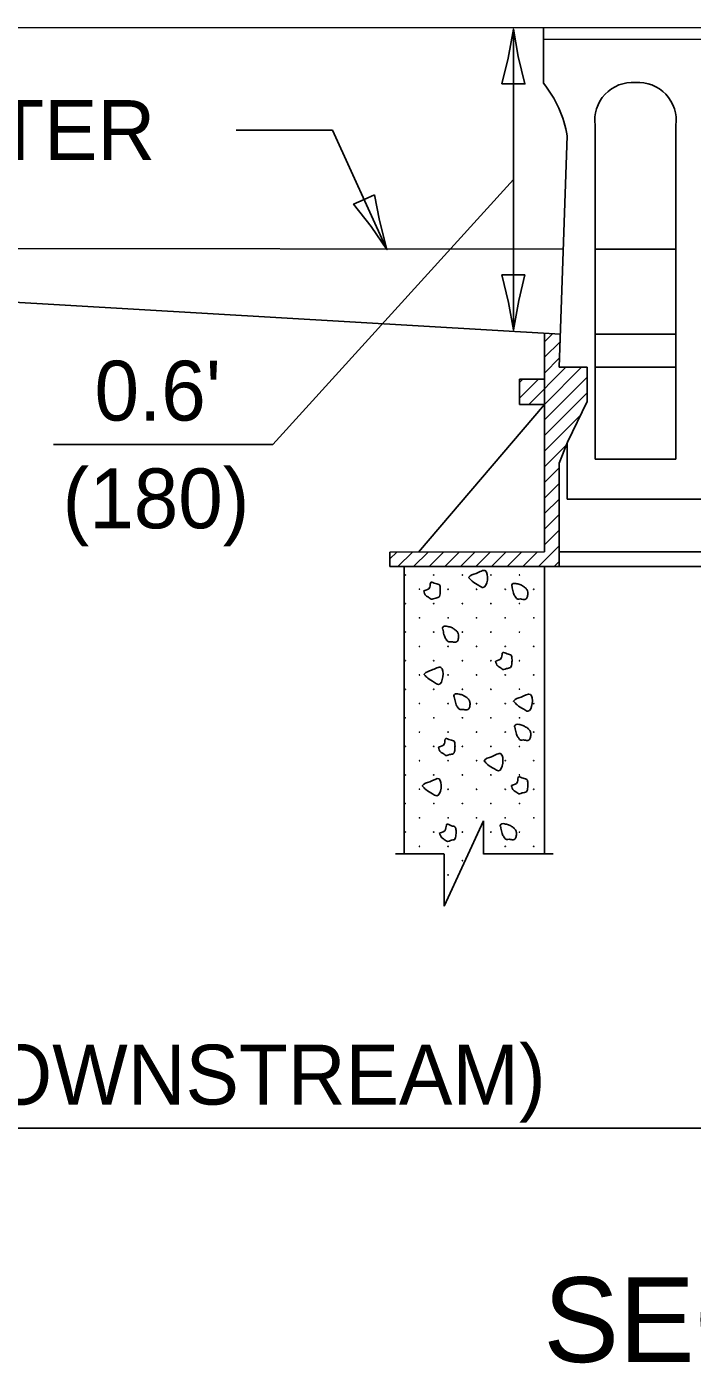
# Model space of a CAD drawing. Extents: x 2261449 to 2262079, y -3123681 to -3123281.
# Drawn here: x 2261914 to 2261947.9, y -3123463.2 to -3123395.1 of the extents above; entities that cross this region are included whole.
import ezdxf

# ---------------------------------------------------------------- set-up
doc = ezdxf.new("R2010")
doc.units = 0
for name, color, linetype in [('RD_Pr_Roadway_Dimensions', 7, 'Continuous'), ('RD_Pr_Roadway_Items', 7, 'Continuous'), ('RD_Pr_Roadway_Notes', 7, 'Continuous')]:
    doc.layers.add(name, color=color, linetype=linetype)

msp = doc.modelspace()

# ---------------------------------------------------------------- linework, layer by layer
at = {"layer": 'RD_Pr_Roadway_Dimensions'}
for p, q in [((2261938.805, -3123395.264), (2261938.805, -3123410.586)), ((2261938.804, -3123402.926), (2261926.548, -3123416.427)), ((2261926.548, -3123416.427), (2261915.379, -3123416.427)), ((2261865.92, -3123451.238), (2261956.356, -3123451.238))]:
    msp.add_line(p, q, dxfattribs=at)
for points in [[(2261938.219, -3123398.062), (2261938.805, -3123398.063), (2261939.39, -3123398.063), (2261939.047, -3123396.663), (2261938.805, -3123395.264), (2261938.533, -3123396.756)], [(2261939.39, -3123407.788), (2261938.805, -3123407.786), (2261938.219, -3123407.786), (2261938.562, -3123409.187), (2261938.805, -3123410.586), (2261939.076, -3123409.093)]]:
    msp.add_lwpolyline(points, close=True, dxfattribs=at)
at = {"layer": 'RD_Pr_Roadway_Items'}
for p, q in [((2261851.541, -3123395.148), (2262061.25, -3123395.285)), ((2261940.335, -3123395.206), (2261940.335, -3123398.029)), ((2261940.335, -3123395.793), (2261972.453, -3123395.768)), ((2261942.963, -3123417.175), (2261942.963, -3123400.167)), ((2261947.078, -3123417.175), (2261947.078, -3123400.167)), ((2261941.138, -3123412.487), (2261941.548, -3123400.707)), ((2261865.874, -3123406.417), (2261941.343, -3123406.468)), ((2261865.874, -3123406.417), (2261941.196, -3123410.802)), ((2261942.963, -3123406.468), (2261947.078, -3123406.468)), ((2261940.389, -3123410.755), (2261940.389, -3123413.092)), ((2261940.389, -3123410.759), (2261940.389, -3123410.759)), ((2261940.389, -3123410.759), (2261940.389, -3123410.759)), ((2261940.389, -3123410.759), (2261940.389, -3123410.759)), ((2261940.389, -3123410.759), (2261940.389, -3123410.759)), ((2261940.389, -3123410.759), (2261940.389, -3123410.759)), ((2261940.389, -3123410.759), (2261940.389, -3123410.759)), ((2261940.389, -3123411.191), (2261940.801, -3123410.779)), ((2261940.389, -3123411.983), (2261941.183, -3123411.193)), ((2261942.992, -3123410.806), (2261947.078, -3123410.806)), ((2261940.389, -3123412.783), (2261941.154, -3123412.014)), ((2261942.56, -3123412.487), (2261941.138, -3123412.487)), ((2261942.56, -3123414.237), (2261942.56, -3123412.487)), ((2261942.963, -3123412.487), (2261947.085, -3123412.484)), ((2261940.389, -3123413.092), (2261939.111, -3123413.092)), ((2261939.111, -3123413.092), (2261939.111, -3123414.381)), ((2261940.389, -3123413.092), (2261940.389, -3123414.381)), ((2261940.389, -3123413.092), (2261940.389, -3123414.381)), ((2261940.389, -3123414.381), (2261933.966, -3123421.898)), ((2261939.111, -3123414.381), (2261940.389, -3123414.381)), ((2261940.389, -3123414.381), (2261940.389, -3123421.895)), ((2261941.566, -3123416.3), (2261942.56, -3123414.237)), ((2261941.138, -3123417.38), (2261941.566, -3123416.3)), ((2261941.541, -3123416.365), (2261941.537, -3123419.198)), ((2261942.963, -3123417.175), (2261947.078, -3123417.175)), ((2261941.138, -3123417.38), (2261941.138, -3123417.38)), ((2261941.138, -3123422.64), (2261941.138, -3123417.38)), ((2261941.138, -3123417.38), (2261941.138, -3123417.38)), ((2261941.537, -3123419.198), (2261967.801, -3123419.198)), ((2261940.389, -3123421.895), (2261932.511, -3123421.898)), ((2261932.511, -3123422.251), (2261932.864, -3123421.898)), ((2261932.511, -3123421.898), (2261932.511, -3123422.64)), ((2261932.918, -3123422.64), (2261933.66, -3123421.898)), ((2261933.714, -3123422.64), (2261934.456, -3123421.898)), ((2261934.51, -3123422.64), (2261935.252, -3123421.897)), ((2261935.305, -3123422.64), (2261936.048, -3123421.897)), ((2261936.104, -3123422.64), (2261936.848, -3123421.897)), ((2261936.897, -3123422.64), (2261937.641, -3123421.896)), ((2261937.696, -3123422.64), (2261938.44, -3123421.896)), ((2261938.488, -3123422.64), (2261939.236, -3123421.895)), ((2261955.51, -3123421.891), (2261941.145, -3123421.895)), ((2261932.511, -3123422.64), (2261941.138, -3123422.64)), ((2261933.249, -3123422.64), (2261933.249, -3123437.275)), ((2261940.389, -3123422.64), (2261940.389, -3123437.275)), ((2261941.138, -3123422.64), (2261971.495, -3123422.633)), ((2261935.273, -3123439.929), (2261937.278, -3123435.59)), ((2261937.278, -3123435.59), (2261937.278, -3123437.29)), ((2261932.799, -3123437.275), (2261935.273, -3123437.275)), ((2261935.273, -3123437.29), (2261935.273, -3123439.929)), ((2261937.278, -3123437.275), (2261940.839, -3123437.275))]:
    msp.add_line(p, q, dxfattribs=at)
for points in [[(2261939.586, -3123414.381), (2261941.48, -3123412.487)], [(2261940.382, -3123414.381), (2261942.275, -3123412.487)], [(2261939.111, -3123414.061), (2261940.076, -3123413.092)], [(2261939.111, -3123413.265), (2261939.284, -3123413.092)], [(2261940.389, -3123415.166), (2261942.553, -3123413.006), (2261942.56, -3123412.999)], [(2261940.389, -3123415.965), (2261942.542, -3123413.816), (2261942.56, -3123413.794)], [(2261940.389, -3123416.761), (2261942.232, -3123414.918)], [(2261940.389, -3123417.557), (2261941.512, -3123416.433)], [(2261940.389, -3123418.356), (2261941.134, -3123417.607)], [(2261940.389, -3123419.148), (2261941.134, -3123418.403)], [(2261940.392, -3123419.944), (2261941.134, -3123419.198)], [(2261940.392, -3123420.739), (2261941.134, -3123419.994)], [(2261940.392, -3123421.535), (2261941.138, -3123420.79)], [(2261939.287, -3123422.64), (2261940.032, -3123421.895)], [(2261940.083, -3123422.64), (2261941.138, -3123421.585)], [(2261940.878, -3123422.64), (2261941.138, -3123422.381)]]:
    msp.add_lwpolyline(points, dxfattribs=at)
for centre in [(2261933.297, -3123423.067), (2261933.297, -3123423.067), (2261934.751, -3123423.067), (2261934.751, -3123423.067), (2261936.206, -3123423.067), (2261936.206, -3123423.067), (2261937.661, -3123423.067), (2261937.661, -3123423.067), (2261939.115, -3123423.067), (2261939.115, -3123423.067), (2261934.024, -3123423.795), (2261934.024, -3123423.795), (2261935.479, -3123423.795), (2261935.479, -3123423.795), (2261936.933, -3123423.795), (2261936.933, -3123423.795), (2261938.388, -3123423.795), (2261938.388, -3123423.795), (2261939.843, -3123423.795), (2261939.843, -3123423.795), (2261933.297, -3123424.522), (2261933.297, -3123424.522), (2261934.751, -3123424.522), (2261934.751, -3123424.522), (2261936.206, -3123424.522), (2261936.206, -3123424.522), (2261937.661, -3123424.522), (2261937.661, -3123424.522), (2261939.115, -3123424.522), (2261939.115, -3123424.522), (2261934.024, -3123425.25), (2261934.024, -3123425.25), (2261935.479, -3123425.25), (2261935.479, -3123425.25), (2261936.933, -3123425.25), (2261936.933, -3123425.25), (2261938.388, -3123425.25), (2261938.388, -3123425.25), (2261939.843, -3123425.25), (2261939.843, -3123425.25), (2261933.297, -3123425.977), (2261933.297, -3123425.977), (2261934.751, -3123425.977), (2261934.751, -3123425.977), (2261936.206, -3123425.977), (2261936.206, -3123425.977), (2261937.661, -3123425.977), (2261937.661, -3123425.977), (2261939.115, -3123425.977), (2261939.115, -3123425.977), (2261934.024, -3123426.704), (2261934.024, -3123426.704), (2261935.479, -3123426.704), (2261935.479, -3123426.704), (2261936.933, -3123426.704), (2261936.933, -3123426.704), (2261938.388, -3123426.704), (2261938.388, -3123426.704), (2261939.843, -3123426.704), (2261939.843, -3123426.704), (2261933.297, -3123427.432), (2261933.297, -3123427.432), (2261934.751, -3123427.432), (2261934.751, -3123427.432), (2261936.206, -3123427.432), (2261936.206, -3123427.432), (2261937.661, -3123427.432), (2261937.661, -3123427.432), (2261939.115, -3123427.432), (2261939.115, -3123427.432), (2261934.024, -3123428.159), (2261934.024, -3123428.159), (2261935.479, -3123428.159), (2261935.479, -3123428.159), (2261936.933, -3123428.159), (2261936.933, -3123428.159), (2261938.388, -3123428.159), (2261938.388, -3123428.159), (2261939.843, -3123428.159), (2261939.843, -3123428.159), (2261933.297, -3123428.886), (2261933.297, -3123428.886), (2261934.751, -3123428.886), (2261934.751, -3123428.886), (2261936.206, -3123428.886), (2261936.206, -3123428.886), (2261937.661, -3123428.886), (2261937.661, -3123428.886), (2261939.115, -3123428.886), (2261939.115, -3123428.886), (2261934.024, -3123429.614), (2261934.024, -3123429.614), (2261935.479, -3123429.614), (2261935.479, -3123429.614), (2261936.933, -3123429.614), (2261936.933, -3123429.614), (2261938.388, -3123429.614), (2261938.388, -3123429.614), (2261939.843, -3123429.614), (2261939.843, -3123429.614), (2261933.297, -3123430.341), (2261933.297, -3123430.341), (2261934.751, -3123430.341), (2261934.751, -3123430.341), (2261936.206, -3123430.341), (2261936.206, -3123430.341), (2261937.661, -3123430.341), (2261937.661, -3123430.341), (2261939.115, -3123430.341), (2261939.115, -3123430.341), (2261934.024, -3123431.069), (2261934.024, -3123431.069), (2261935.479, -3123431.069), (2261935.479, -3123431.069), (2261936.933, -3123431.069), (2261936.933, -3123431.069), (2261938.388, -3123431.069), (2261938.388, -3123431.069), (2261939.843, -3123431.069), (2261939.843, -3123431.069), (2261933.297, -3123431.796), (2261933.297, -3123431.796), (2261934.751, -3123431.796), (2261934.751, -3123431.796), (2261936.206, -3123431.796), (2261936.206, -3123431.796), (2261937.661, -3123431.796), (2261937.661, -3123431.796), (2261939.115, -3123431.796), (2261939.115, -3123431.796), (2261934.024, -3123432.523), (2261934.024, -3123432.523), (2261935.479, -3123432.523), (2261935.479, -3123432.523), (2261936.933, -3123432.523), (2261936.933, -3123432.523), (2261938.388, -3123432.523), (2261938.388, -3123432.523), (2261939.843, -3123432.523), (2261939.843, -3123432.523), (2261933.297, -3123433.251), (2261933.297, -3123433.251), (2261934.751, -3123433.251), (2261934.751, -3123433.251), (2261936.206, -3123433.251), (2261936.206, -3123433.251), (2261937.661, -3123433.251), (2261937.661, -3123433.251), (2261939.115, -3123433.251), (2261939.115, -3123433.251), (2261934.024, -3123433.978), (2261934.024, -3123433.978), (2261935.479, -3123433.978), (2261935.479, -3123433.978), (2261936.933, -3123433.978), (2261936.933, -3123433.978), (2261938.388, -3123433.978), (2261938.388, -3123433.978), (2261939.843, -3123433.978), (2261939.843, -3123433.978), (2261933.297, -3123434.705), (2261933.297, -3123434.705), (2261934.751, -3123434.705), (2261934.751, -3123434.705), (2261936.206, -3123434.705), (2261936.206, -3123434.705), (2261937.661, -3123434.705), (2261937.661, -3123434.705), (2261939.115, -3123434.705), (2261939.115, -3123434.705), (2261934.024, -3123435.433), (2261934.024, -3123435.433), (2261935.479, -3123435.433), (2261935.479, -3123435.433), (2261936.933, -3123435.433), (2261936.933, -3123435.433), (2261938.388, -3123435.433), (2261938.388, -3123435.433), (2261939.843, -3123435.433), (2261939.843, -3123435.433), (2261933.297, -3123436.16), (2261933.297, -3123436.16), (2261934.751, -3123436.16), (2261934.751, -3123436.16), (2261936.206, -3123436.16), (2261936.206, -3123436.16), (2261937.661, -3123436.16), (2261937.661, -3123436.16), (2261939.115, -3123436.16), (2261939.115, -3123436.16), (2261934.024, -3123436.887), (2261934.024, -3123436.887), (2261935.479, -3123436.887), (2261935.479, -3123436.887), (2261938.388, -3123436.887), (2261938.388, -3123436.887), (2261939.843, -3123436.887), (2261939.843, -3123436.887), (2261936.206, -3123437.615), (2261936.206, -3123437.615), (2261935.479, -3123438.342), (2261935.479, -3123438.342)]:
    msp.add_circle(centre, 0.0103, dxfattribs=at)
for centre, radius, start, end in [((2261935.898, -3123401.652), 5.73, 9.49507, 39.23967), ((2261944.867, -3123399.909), 1.921, 85.40082, 187.76627), ((2261945.175, -3123399.909), 1.921, 352.23372, 94.59918)]:
    msp.add_arc(centre, radius, start, end, dxfattribs=at)
for points in [[(2261936.537, -3123423.209), (2261936.709, -3123423.389), (2261937.048, -3123423.609), (2261937.257, -3123423.709), (2261937.386, -3123422.849), (2261936.907, -3123422.989), (2261936.544, -3123423.18), (2261936.526, -3123423.216)], [(2261936.537, -3123423.209), (2261936.709, -3123423.389), (2261937.048, -3123423.609), (2261937.257, -3123423.709), (2261937.386, -3123422.849), (2261936.907, -3123422.989), (2261936.544, -3123423.18), (2261936.526, -3123423.216)], [(2261934.24, -3123423.871), (2261934.358, -3123424.123), (2261934.477, -3123424.199), (2261934.661, -3123424.303), (2261934.794, -3123424.257), (2261935.003, -3123424.199), (2261935.075, -3123423.969), (2261935.082, -3123423.749), (2261935.039, -3123423.573), (2261934.844, -3123423.504), (2261934.61, -3123423.436), (2261934.546, -3123423.695), (2261934.25, -3123423.871)], [(2261934.24, -3123423.871), (2261934.358, -3123424.123), (2261934.477, -3123424.199), (2261934.661, -3123424.303), (2261934.794, -3123424.257), (2261935.003, -3123424.199), (2261935.075, -3123423.969), (2261935.082, -3123423.749), (2261935.039, -3123423.573), (2261934.844, -3123423.504), (2261934.61, -3123423.436), (2261934.546, -3123423.695), (2261934.25, -3123423.871)], [(2261938.736, -3123423.652), (2261938.79, -3123423.925), (2261938.833, -3123424.051), (2261938.923, -3123424.206), (2261939.028, -3123424.296), (2261939.172, -3123424.289), (2261939.381, -3123424.318), (2261939.474, -3123424.264), (2261939.528, -3123424.116), (2261939.536, -3123423.943), (2261939.485, -3123423.807), (2261939.37, -3123423.691), (2261939.222, -3123423.594), (2261939.039, -3123423.526), (2261938.923, -3123423.504), (2261938.797, -3123423.504), (2261938.722, -3123423.58), (2261938.725, -3123423.641)], [(2261938.736, -3123423.652), (2261938.79, -3123423.925), (2261938.833, -3123424.051), (2261938.923, -3123424.206), (2261939.028, -3123424.296), (2261939.172, -3123424.289), (2261939.381, -3123424.318), (2261939.474, -3123424.264), (2261939.528, -3123424.116), (2261939.536, -3123423.943), (2261939.485, -3123423.807), (2261939.37, -3123423.691), (2261939.222, -3123423.594), (2261939.039, -3123423.526), (2261938.923, -3123423.504), (2261938.797, -3123423.504), (2261938.722, -3123423.58), (2261938.725, -3123423.641)], [(2261935.215, -3123425.826), (2261935.269, -3123426.1), (2261935.312, -3123426.222), (2261935.402, -3123426.381), (2261935.507, -3123426.471), (2261935.651, -3123426.464), (2261935.86, -3123426.492), (2261935.953, -3123426.435), (2261936.007, -3123426.287), (2261936.014, -3123426.118), (2261935.964, -3123425.981), (2261935.845, -3123425.866), (2261935.698, -3123425.765), (2261935.518, -3123425.7), (2261935.402, -3123425.679), (2261935.276, -3123425.679), (2261935.197, -3123425.754), (2261935.204, -3123425.816)], [(2261935.215, -3123425.826), (2261935.269, -3123426.1), (2261935.312, -3123426.222), (2261935.402, -3123426.381), (2261935.507, -3123426.471), (2261935.651, -3123426.464), (2261935.86, -3123426.492), (2261935.953, -3123426.435), (2261936.007, -3123426.287), (2261936.014, -3123426.118), (2261935.964, -3123425.981), (2261935.845, -3123425.866), (2261935.698, -3123425.765), (2261935.518, -3123425.7), (2261935.402, -3123425.679), (2261935.276, -3123425.679), (2261935.197, -3123425.754), (2261935.204, -3123425.816)], [(2261937.89, -3123427.45), (2261938.013, -3123427.702), (2261938.128, -3123427.778), (2261938.315, -3123427.882), (2261938.448, -3123427.835), (2261938.657, -3123427.778), (2261938.729, -3123427.547), (2261938.733, -3123427.328), (2261938.689, -3123427.151), (2261938.495, -3123427.083), (2261938.265, -3123427.015), (2261938.2, -3123427.274), (2261937.905, -3123427.45)], [(2261937.89, -3123427.45), (2261938.013, -3123427.702), (2261938.128, -3123427.778), (2261938.315, -3123427.882), (2261938.448, -3123427.835), (2261938.657, -3123427.778), (2261938.729, -3123427.547), (2261938.733, -3123427.328), (2261938.689, -3123427.151), (2261938.495, -3123427.083), (2261938.265, -3123427.015), (2261938.2, -3123427.274), (2261937.905, -3123427.45)], [(2261934.268, -3123428.138), (2261934.441, -3123428.318), (2261934.78, -3123428.537), (2261934.992, -3123428.638), (2261935.118, -3123427.778), (2261934.639, -3123427.918), (2261934.276, -3123428.109), (2261934.261, -3123428.141)], [(2261934.268, -3123428.138), (2261934.441, -3123428.318), (2261934.78, -3123428.537), (2261934.992, -3123428.638), (2261935.118, -3123427.778), (2261934.639, -3123427.918), (2261934.276, -3123428.109), (2261934.261, -3123428.141)], [(2261935.795, -3123429.272), (2261935.849, -3123429.546), (2261935.892, -3123429.672), (2261935.982, -3123429.826), (2261936.086, -3123429.916), (2261936.23, -3123429.913), (2261936.439, -3123429.938), (2261936.533, -3123429.884), (2261936.587, -3123429.736), (2261936.594, -3123429.567), (2261936.544, -3123429.427), (2261936.428, -3123429.311), (2261936.277, -3123429.214), (2261936.097, -3123429.146), (2261935.982, -3123429.124), (2261935.856, -3123429.124), (2261935.78, -3123429.2), (2261935.784, -3123429.265)], [(2261935.795, -3123429.272), (2261935.849, -3123429.546), (2261935.892, -3123429.672), (2261935.982, -3123429.826), (2261936.086, -3123429.916), (2261936.23, -3123429.913), (2261936.439, -3123429.938), (2261936.533, -3123429.884), (2261936.587, -3123429.736), (2261936.594, -3123429.567), (2261936.544, -3123429.427), (2261936.428, -3123429.311), (2261936.277, -3123429.214), (2261936.097, -3123429.146), (2261935.982, -3123429.124), (2261935.856, -3123429.124), (2261935.78, -3123429.2), (2261935.784, -3123429.265)], [(2261938.823, -3123429.502), (2261938.995, -3123429.686), (2261939.334, -3123429.906), (2261939.543, -3123430.003), (2261939.669, -3123429.146), (2261939.194, -3123429.286), (2261938.826, -3123429.477), (2261938.812, -3123429.51)], [(2261938.823, -3123429.502), (2261938.995, -3123429.686), (2261939.334, -3123429.906), (2261939.543, -3123430.003), (2261939.669, -3123429.146), (2261939.194, -3123429.286), (2261938.826, -3123429.477), (2261938.812, -3123429.51)], [(2261938.887, -3123430.827), (2261938.941, -3123431.101), (2261938.985, -3123431.227), (2261939.075, -3123431.382), (2261939.179, -3123431.472), (2261939.323, -3123431.468), (2261939.532, -3123431.493), (2261939.626, -3123431.439), (2261939.68, -3123431.292), (2261939.687, -3123431.122), (2261939.636, -3123430.982), (2261939.518, -3123430.867), (2261939.37, -3123430.77), (2261939.19, -3123430.701), (2261939.075, -3123430.68), (2261938.949, -3123430.68), (2261938.869, -3123430.755), (2261938.877, -3123430.82)], [(2261938.887, -3123430.827), (2261938.941, -3123431.101), (2261938.985, -3123431.227), (2261939.075, -3123431.382), (2261939.179, -3123431.472), (2261939.323, -3123431.468), (2261939.532, -3123431.493), (2261939.626, -3123431.439), (2261939.68, -3123431.292), (2261939.687, -3123431.122), (2261939.636, -3123430.982), (2261939.518, -3123430.867), (2261939.37, -3123430.77), (2261939.19, -3123430.701), (2261939.075, -3123430.68), (2261938.949, -3123430.68), (2261938.869, -3123430.755), (2261938.877, -3123430.82)], [(2261934.988, -3123431.832), (2261935.107, -3123432.087), (2261935.226, -3123432.163), (2261935.41, -3123432.267), (2261935.543, -3123432.217), (2261935.752, -3123432.163), (2261935.824, -3123431.932), (2261935.831, -3123431.713), (2261935.788, -3123431.536), (2261935.593, -3123431.468), (2261935.359, -3123431.396), (2261935.294, -3123431.655), (2261934.999, -3123431.832)], [(2261934.988, -3123431.832), (2261935.107, -3123432.087), (2261935.226, -3123432.163), (2261935.41, -3123432.267), (2261935.543, -3123432.217), (2261935.752, -3123432.163), (2261935.824, -3123431.932), (2261935.831, -3123431.713), (2261935.788, -3123431.536), (2261935.593, -3123431.468), (2261935.359, -3123431.396), (2261935.294, -3123431.655), (2261934.999, -3123431.832)], [(2261937.321, -3123432.541), (2261937.494, -3123432.721), (2261937.836, -3123432.941), (2261938.045, -3123433.038), (2261938.171, -3123432.181), (2261937.692, -3123432.321), (2261937.329, -3123432.512), (2261937.314, -3123432.545)], [(2261937.321, -3123432.541), (2261937.494, -3123432.721), (2261937.836, -3123432.941), (2261938.045, -3123433.038), (2261938.171, -3123432.181), (2261937.692, -3123432.321), (2261937.329, -3123432.512), (2261937.314, -3123432.545)], [(2261934.175, -3123433.815), (2261934.348, -3123433.995), (2261934.686, -3123434.215), (2261934.898, -3123434.312), (2261935.024, -3123433.455), (2261934.546, -3123433.596), (2261934.182, -3123433.787), (2261934.168, -3123433.819)], [(2261934.175, -3123433.815), (2261934.348, -3123433.995), (2261934.686, -3123434.215), (2261934.898, -3123434.312), (2261935.024, -3123433.455), (2261934.546, -3123433.596), (2261934.182, -3123433.787), (2261934.168, -3123433.819)], [(2261938.697, -3123433.783), (2261938.819, -3123434.035), (2261938.934, -3123434.111), (2261939.122, -3123434.219), (2261939.251, -3123434.168), (2261939.464, -3123434.111), (2261939.532, -3123433.88), (2261939.539, -3123433.661), (2261939.496, -3123433.484), (2261939.302, -3123433.419), (2261939.071, -3123433.347), (2261939.006, -3123433.607), (2261938.711, -3123433.783)], [(2261938.697, -3123433.783), (2261938.819, -3123434.035), (2261938.934, -3123434.111), (2261939.122, -3123434.219), (2261939.251, -3123434.168), (2261939.464, -3123434.111), (2261939.532, -3123433.88), (2261939.539, -3123433.661), (2261939.496, -3123433.484), (2261939.302, -3123433.419), (2261939.071, -3123433.347), (2261939.006, -3123433.607), (2261938.711, -3123433.783)], [(2261935.042, -3123436.199), (2261935.165, -3123436.451), (2261935.28, -3123436.53), (2261935.467, -3123436.634), (2261935.6, -3123436.584), (2261935.809, -3123436.53), (2261935.881, -3123436.296), (2261935.885, -3123436.076), (2261935.842, -3123435.904), (2261935.647, -3123435.835), (2261935.417, -3123435.763), (2261935.352, -3123436.022), (2261935.057, -3123436.199)], [(2261935.042, -3123436.199), (2261935.165, -3123436.451), (2261935.28, -3123436.53), (2261935.467, -3123436.634), (2261935.6, -3123436.584), (2261935.809, -3123436.53), (2261935.881, -3123436.296), (2261935.885, -3123436.076), (2261935.842, -3123435.904), (2261935.647, -3123435.835), (2261935.417, -3123435.763), (2261935.352, -3123436.022), (2261935.057, -3123436.199)], [(2261938.157, -3123435.886), (2261938.211, -3123436.163), (2261938.254, -3123436.285), (2261938.344, -3123436.444), (2261938.448, -3123436.53), (2261938.589, -3123436.526), (2261938.801, -3123436.552), (2261938.891, -3123436.498), (2261938.949, -3123436.35), (2261938.956, -3123436.181), (2261938.905, -3123436.04), (2261938.787, -3123435.925), (2261938.639, -3123435.828), (2261938.459, -3123435.76), (2261938.344, -3123435.738), (2261938.218, -3123435.738), (2261938.139, -3123435.817), (2261938.146, -3123435.878)], [(2261938.157, -3123435.886), (2261938.211, -3123436.163), (2261938.254, -3123436.285), (2261938.344, -3123436.444), (2261938.448, -3123436.53), (2261938.589, -3123436.526), (2261938.801, -3123436.552), (2261938.891, -3123436.498), (2261938.949, -3123436.35), (2261938.956, -3123436.181), (2261938.905, -3123436.04), (2261938.787, -3123435.925), (2261938.639, -3123435.828), (2261938.459, -3123435.76), (2261938.344, -3123435.738), (2261938.218, -3123435.738), (2261938.139, -3123435.817), (2261938.146, -3123435.878)]]:
    msp.add_spline(points, degree=3, dxfattribs=at)
at = {"layer": 'RD_Pr_Roadway_Notes'}
for p, q in [((2261924.68, -3123400.413), (2261929.595, -3123400.413)), ((2261932.36, -3123406.493), (2261929.595, -3123400.412))]:
    msp.add_line(p, q, dxfattribs=at)
msp.add_lwpolyline([(2261931.735, -3123403.703), (2261931.201, -3123403.944), (2261930.668, -3123404.186), (2261931.56, -3123405.319), (2261932.36, -3123406.493), (2261931.989, -3123405.021)], close=True, dxfattribs=at)

# ---------------------------------------------------------------- texts
at = {"layer": 'RD_Pr_Roadway_Dimensions'}
for s, p in [("0.6'", (2261917.472, -3123415.204)), ('(180)', (2261915.846, -3123420.691)), ('10\'-0" (3 m) (DOWNSTREAM)', (2261885.689, -3123450.036))]:
    msp.add_text(s, height=3.048, dxfattribs=at).set_placement(p)
at = {"layer": 'RD_Pr_Roadway_Notes'}
for s, height, p in [('NORMAL FLOW LINE OF GUTTER', 3.048, (2261855.347, -3123401.935)), ('SECTION A-A', 4.32, (2261940.332, -3123463.148))]:
    msp.add_text(s, height=height, dxfattribs=at).set_placement(p)

doc.saveas('drawing.dxf')
